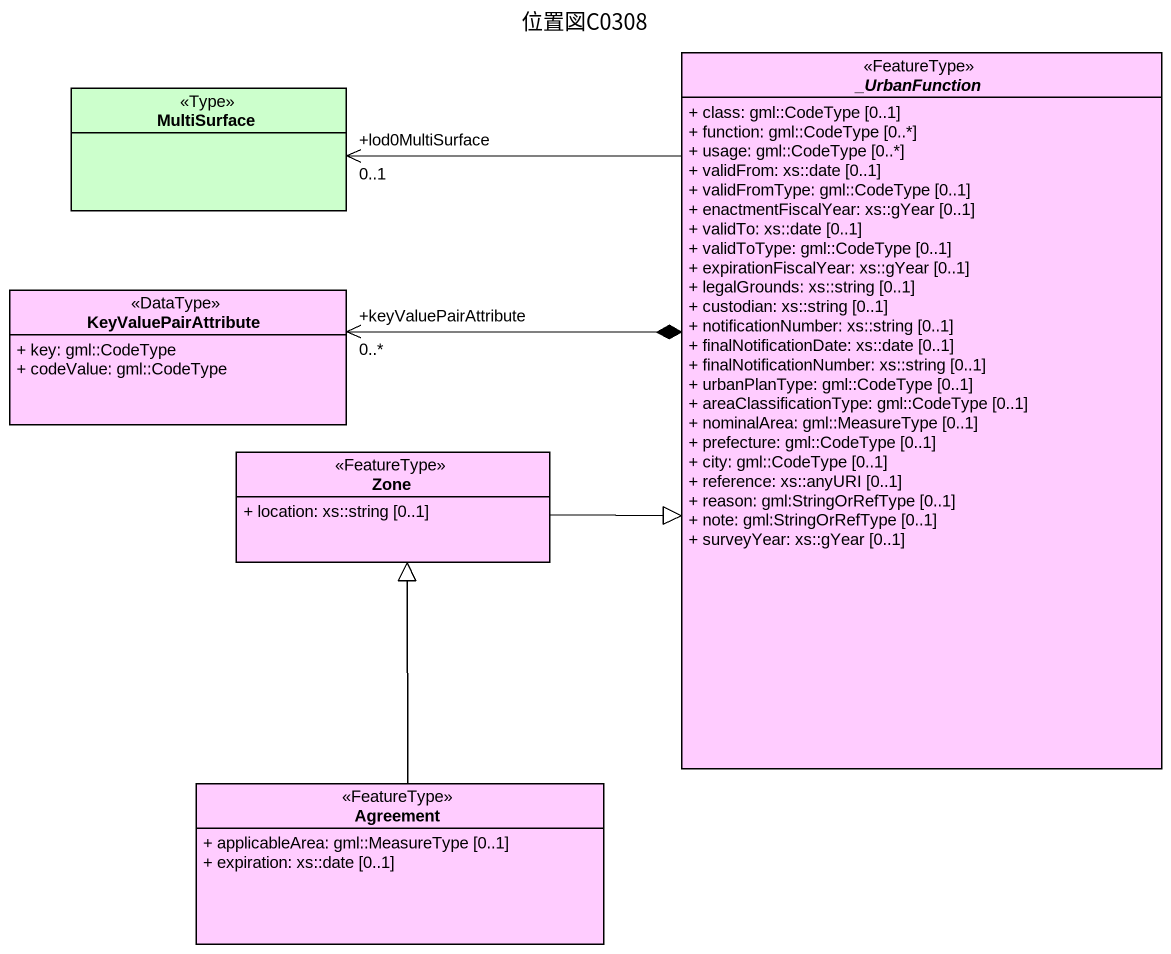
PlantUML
@startuml
title 位置図C0308
hide circle
hide empty members
skinparam classAttributeIconSize 0
class MultiSurface <<Type>> #CCFFCC
abstract class "_UrbanFunction" as UrbanFunction <<FeatureType>> #FFCCFF {
  + class: gml::CodeType [0..1]
  + function: gml::CodeType [0..*]
  + usage: gml::CodeType [0..*]
  + validFrom: xs::date [0..1]
  + validFromType: gml::CodeType [0..1]
  + enactmentFiscalYear: xs::gYear [0..1]
  + validTo: xs::date [0..1]
  + validToType: gml::CodeType [0..1]
  + expirationFiscalYear: xs::gYear [0..1]
  + legalGrounds: xs::string [0..1]
  + custodian: xs::string [0..1]
  + notificationNumber: xs::string [0..1]
  + finalNotificationDate: xs::date [0..1]
  + finalNotificationNumber: xs::string [0..1]
  + urbanPlanType: gml::CodeType [0..1]
  + areaClassificationType: gml::CodeType [0..1]
  + nominalArea: gml::MeasureType [0..1]
  + prefecture: gml::CodeType [0..1]
  + city: gml::CodeType [0..1]
  + reference: xs::anyURI [0..1]
  + reason: gml:StringOrRefType [0..1]
  + note: gml:StringOrRefType [0..1]
  + surveyYear: xs::gYear [0..1]
}
class KeyValuePairAttribute <<DataType>> #FFCCFF {
  + key: gml::CodeType
  + codeValue: gml::CodeType
}
class Zone <<FeatureType>> #FFCCFF {
  + location: xs::string [0..1]
}
class Agreement <<FeatureType>> #FFCCFF {
  + applicableArea: gml::MeasureType [0..1]
  + expiration: xs::date [0..1]
}
MultiSurface "+lod0MultiSurface\n0..1" <-right- UrbanFunction
KeyValuePairAttribute "+keyValuePairAttribute\n0..*" <-right-* UrbanFunction
Zone -right-|> UrbanFunction
Agreement -up-|> Zone
@enduml
